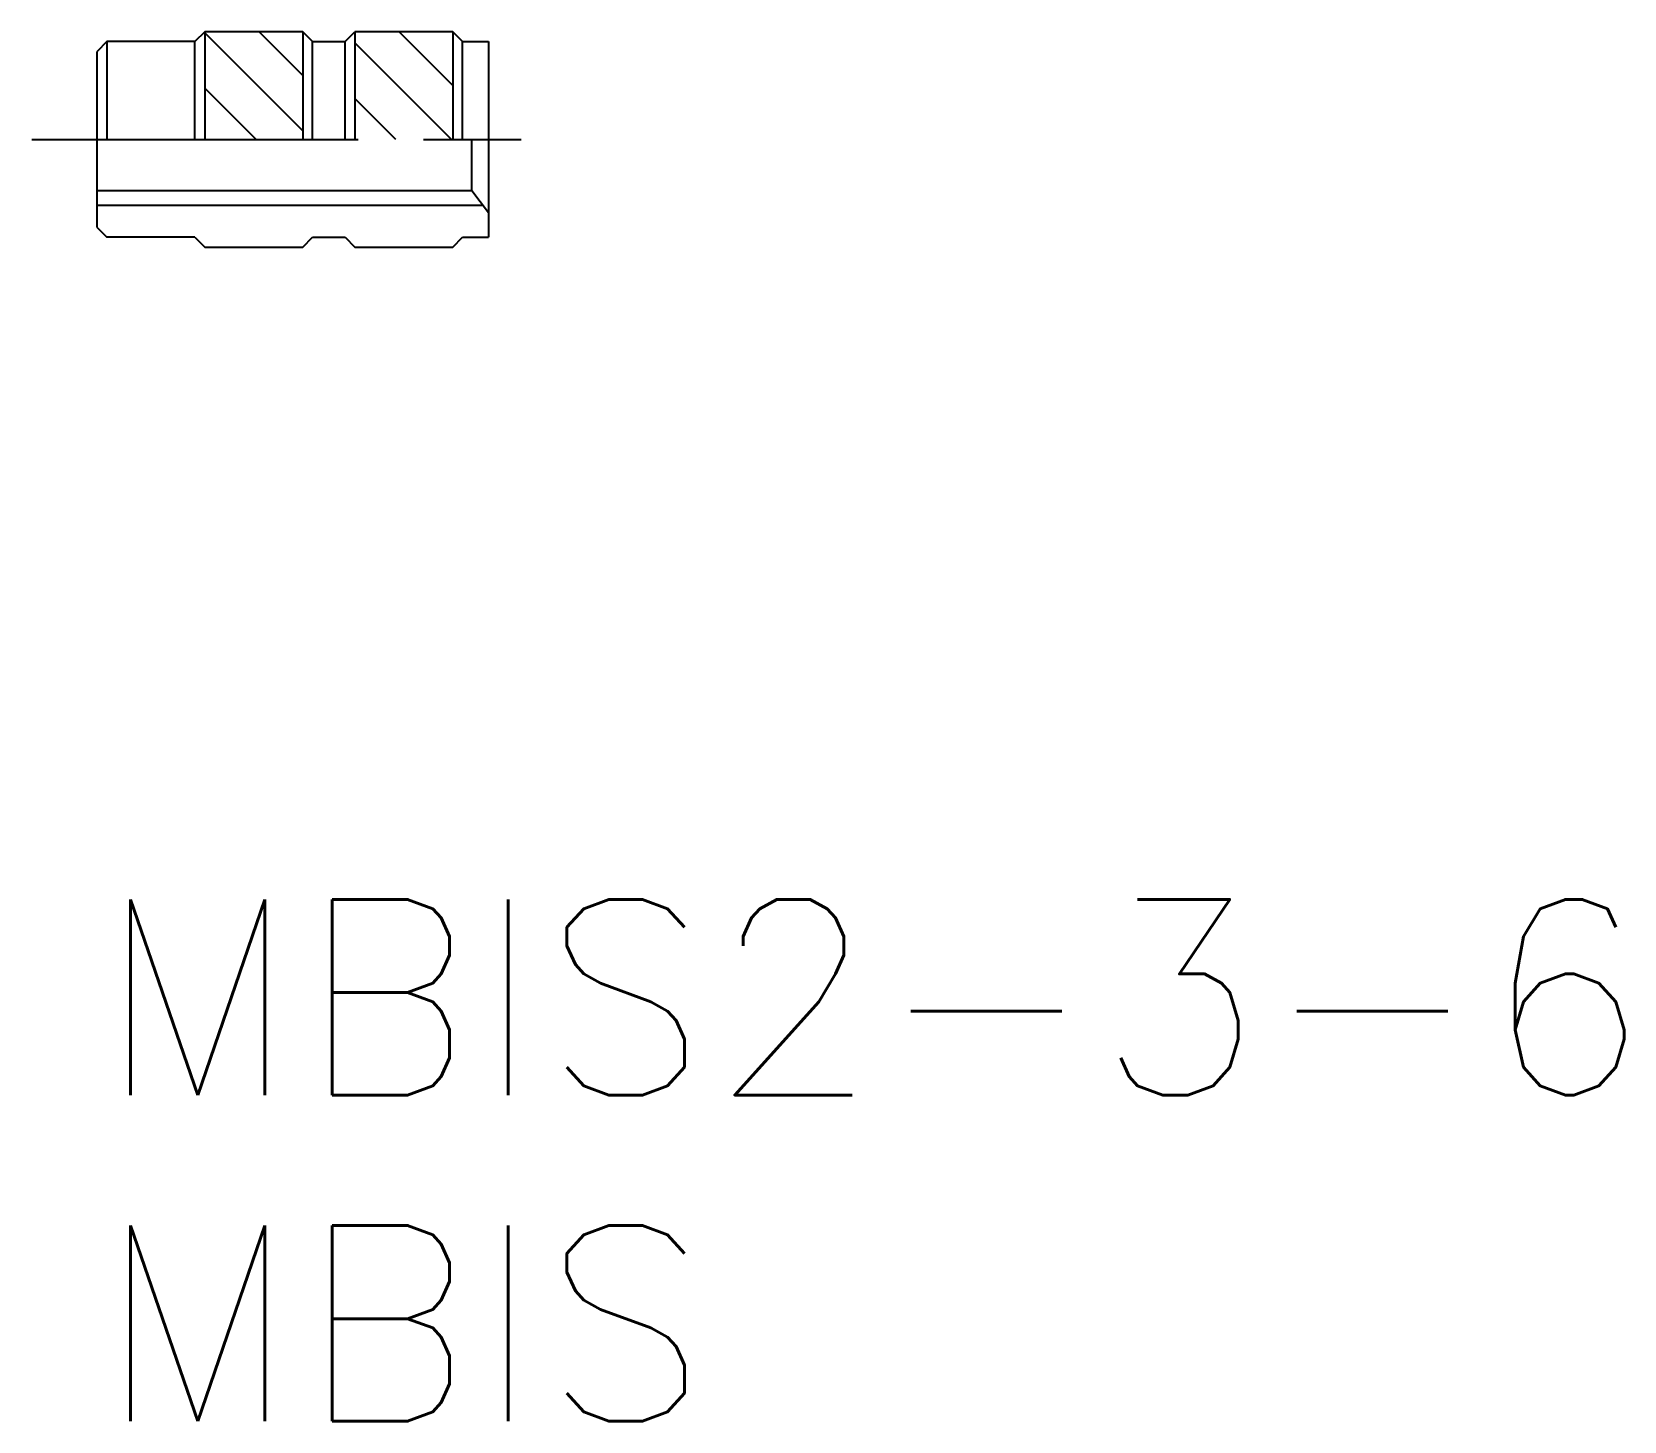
# Model space of a CAD drawing. Extents: x -1 to 23.4, y -8 to 13.3.
import ezdxf

# ---------------------------------------------------------------- set-up
doc = ezdxf.new("R2010")
doc.units = 0
doc.header["$LTSCALE"] = 0.5
doc.linetypes.add('CENTER', pattern=[50.8, 31.75, -6.35, 6.35, -6.35])
doc.linetypes.add('DASHDOT', pattern=[17, 10, -2, 3, -2])
for name, color, linetype in [('MSM_CENTER', 1, 'CENTER'), ('MSM_CONTINUOUS', 7, 'CONTINUOUS'), ('MSM_NARROW', 5, 'CONTINUOUS'), ('MSM_PART_NUMBER', 7, 'CONTINUOUS')]:
    doc.layers.add(name, color=color, linetype=linetype)
doc.styles.get("Standard").update_dxf_attribs({"font": 'txt.shx', "height": 3, "bigfont": 'bigfont.shx'})

msp = doc.modelspace()

# ---------------------------------------------------------------- linework, layer by layer
at = {"layer": 'MSM_CENTER', "linetype": 'DASHDOT'}
msp.add_line((-1, 11.65), (7, 11.65), dxfattribs=at)
at = {"layer": 'MSM_CONTINUOUS'}
for p, q in [((1.65, 13.3), (1.5, 13.15)), ((3.15, 13.3), (1.65, 13.3)), ((1.65, 13.3), (1.65, 11.65)), ((3.15, 11.783), (1.65, 13.283)), ((3.15, 12.632), (2.482, 13.3)), ((3.3, 13.15), (3.15, 13.3)), ((3.15, 13.3), (3.15, 11.65)), ((3.8, 13.15), (3.95, 13.3)), ((5.45, 13.3), (3.95, 13.3)), ((3.95, 13.3), (3.95, 11.65)), ((5.45, 12.477), (4.627, 13.3)), ((5.6, 13.15), (5.45, 13.3)), ((5.45, 13.3), (5.45, 11.65)), ((0.15, 13.15), (0, 13)), ((0, 10.3), (0, 13)), ((1.5, 13.15), (0.15, 13.15)), ((0.15, 13.15), (0.15, 11.65)), ((1.5, 11.65), (1.5, 13.15)), ((3.3, 13.15), (3.8, 13.15)), ((3.3, 11.65), (3.3, 13.15)), ((3.8, 11.65), (3.8, 13.15)), ((5.429, 11.65), (3.95, 13.129)), ((5.6, 13.15), (6, 13.15)), ((5.6, 11.65), (5.6, 13.15)), ((6, 13.15), (6, 10.15)), ((2.435, 11.65), (1.65, 12.435)), ((4.58, 11.65), (3.95, 12.28)), ((5.743, 10.867), (5.743, 11.634)), ((0, 10.867), (5.743, 10.867)), ((5.743, 10.867), (6, 10.528)), ((0, 10.3), (0.15, 10.15)), ((1.5, 10.15), (0.15, 10.15)), ((1.5, 10.15), (1.65, 10)), ((3.15, 10), (3.3, 10.15)), ((3.3, 10.15), (3.8, 10.15)), ((3.8, 10.15), (3.95, 10)), ((5.45, 10), (5.6, 10.15)), ((5.6, 10.15), (6, 10.15)), ((1.65, 10), (3.15, 10)), ((3.95, 10), (5.45, 10))]:
    msp.add_line(p, q, dxfattribs=at)
at = {"layer": 'MSM_NARROW', "linetype": 'CONTINUOUS'}
msp.add_line((5.915, 10.64), (0, 10.64), dxfattribs=at)

# ---------------------------------------------------------------- texts
at = {"layer": 'MSM_PART_NUMBER'}
for s, p in [('MBIS2-3-6', (0, -3)), ('MBIS', (0, -8))]:
    msp.add_text(s, height=3, dxfattribs=at).set_placement(p)

doc.saveas('drawing.dxf')
